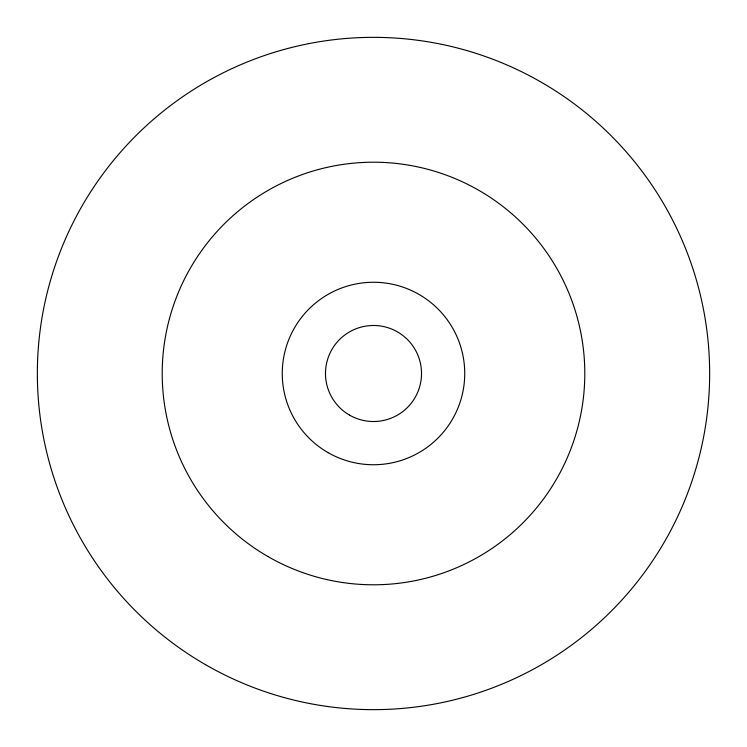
<?xml version="1.0" encoding="UTF-8"?>
<svg xmlns="http://www.w3.org/2000/svg" width="747" height="747" viewBox="0 0 747 747"><rect width="100%" height="100%" fill="white"/><g stroke="black" fill="none" stroke-linecap="round" stroke-linejoin="round"><path stroke-width="1.12" d="M349.493 415.089A48.023 48.023 0 0 0 421.523 373.5A48.023 48.023 0 0 0 349.493 331.911A48.023 48.023 0 0 0 349.493 415.089M327.877 452.514A91.237 91.237 0 0 0 464.737 373.5A91.237 91.237 0 0 0 327.877 294.486A91.237 91.237 0 0 0 327.877 452.514M267.856 556.487A211.298 211.298 0 0 0 584.798 373.5A211.298 211.298 0 0 0 267.856 190.513A211.298 211.298 0 0 0 267.856 556.487M205.425 664.615A336.15 336.15 0 0 0 709.65 373.5A336.15 336.15 0 0 0 205.425 82.385A336.15 336.15 0 0 0 205.425 664.615"/></g></svg>
